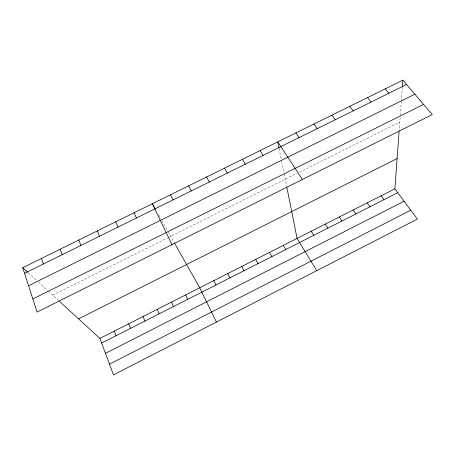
<?xml version="1.0" encoding="UTF-8"?>
<svg xmlns="http://www.w3.org/2000/svg" width="455" height="455" viewBox="0 0 455 455"><rect width="100%" height="100%" fill="white"/><g stroke="black" fill="none" stroke-linecap="round" stroke-linejoin="round"><path stroke-width="0.34" stroke-dasharray="2.27 1.71" d="M399.08 131.791L400.258 115.786M400.309 115.087L401.27 102.034M401.321 101.368L402.317 87.838M52.723 295.164L167.622 237.868M168.236 237.561L296.899 173.406M299.356 172.178L399.791 122.094M28.261 272.738L36.383 280.183M38.425 282.055L47.73 290.586M48.23 291.041L59.127 301.028M158.573 214.84L160.587 218.406M161.929 220.777L167.73 231.066M168.06 231.652L174.612 243.26M279.091 148.523L281.526 160.695M281.662 161.377L284.028 173.179M284.159 173.85L286.957 187.835"/><path stroke-width="0.68" d="M59.616 301.483L99.901 338.406L113.483 374.852L417.423 219.06L394.877 188.825L399.08 131.791M402.368 87.138L402.885 80.148L22.75 267.688L37.077 312.084L432.25 114.58L402.885 80.148M105.463 353.336L404.12 201.224M109.496 364.154L410.808 210.193M101.63 343.042L397.744 192.675M99.901 338.406L394.877 188.825M78.584 318.864L397.107 158.562M32.845 298.958L423.582 104.411M28.585 285.774L414.863 94.191M24.559 273.284L406.594 84.493M22.75 267.688L27.761 272.283M385.26 88.844L388.883 93.247M367.549 97.58L371.092 102.039M349.759 106.356L353.216 110.872M331.888 115.172L335.255 119.75M381.057 195.832L383.878 199.717M313.927 124.033L317.209 128.663M367.191 202.867L369.955 206.786M353.268 209.926L355.986 213.884M295.887 132.934L299.083 137.626M339.299 217.007L341.961 221.005M302.359 179.498L277.76 141.875L278.961 147.858M325.279 224.122L327.89 228.148M311.209 231.254L313.762 235.32M260.089 150.594L263.104 155.4M316.743 270.668L297.081 238.414L286.957 187.835M242.333 159.358L245.262 164.221M283.323 245.393L285.774 249.533M224.497 168.157L227.335 173.076M269.519 252.394L271.914 256.575M155.269 208.987L152.323 203.76L171.962 244.671M174.936 243.835L199.734 287.782L216.438 322.083M255.659 259.424L258.002 263.633M206.576 176.995L209.328 181.977M241.753 266.471L244.045 270.725M188.575 185.879L191.237 190.918M227.796 273.552L230.031 277.84M170.494 194.797L173.059 199.899M213.793 280.655L215.971 284.978M185.629 294.937L187.699 299.339M134.071 212.769L136.454 217.99M171.467 302.114L173.48 306.556M157.259 309.32L159.216 313.796M115.735 221.812L118.021 227.096M142.995 316.555L144.9 321.071M97.307 230.901L99.503 236.247M128.685 323.812L130.528 328.368M114.319 331.098L116.105 335.688M78.8 240.035L80.899 245.444M60.202 249.209L62.21 254.681M41.519 258.429L43.424 263.957"/></g></svg>
